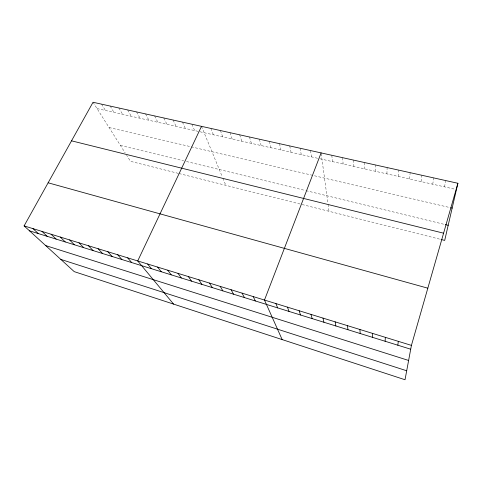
<?xml version="1.0" encoding="UTF-8"?>
<svg xmlns="http://www.w3.org/2000/svg" width="482" height="482" viewBox="0 0 482 482"><rect width="100%" height="100%" fill="white"/><g stroke="black" fill="none" stroke-linecap="round" stroke-linejoin="round"><path stroke-width="0.36" stroke-dasharray="2.41 1.81" d="M375.785 171.375L375.809 165.049M386.913 173.882L387.13 167.561M398.174 176.418L398.584 170.104M409.561 178.985L410.17 172.677M421.081 181.575L421.889 175.279M432.734 184.202L433.752 177.918M444.524 186.859L445.754 180.581M97.039 108.583L319.186 158.626M319.879 158.783L455.044 189.227M109.059 127.525L450.043 207.609M120.404 145.401L183.678 160.831M186.48 161.512L305.227 190.462M305.937 190.637L444.615 224.443M178.322 173.375L130.52 161.343L126.633 155.228M179.045 173.556L300.762 204.187M302.112 204.531L440.331 239.313M93.032 102.262L125.2 152.963M101.563 104.16L105.474 110.48M110.185 106.07L113.987 112.402M118.891 108.004L122.591 114.336M127.694 109.962L131.279 116.295M136.581 111.932L140.057 118.271M145.564 113.927L148.926 120.271M154.644 115.945L157.885 122.289M163.82 117.982L166.941 124.326M173.086 120.036L176.093 126.392M182.455 122.121L185.335 128.471M191.926 124.223L194.68 130.574M201.5 126.344L222.341 176.918M222.883 178.238L225.805 185.323M210.893 128.435L213.381 134.791M220.382 130.538L222.738 136.9M229.968 132.671L232.191 139.027M239.662 134.821L241.747 141.178M249.459 136.996L251.405 143.353M259.364 139.196L261.16 145.552M269.372 141.419L271.023 147.775M279.494 143.666L280.994 150.023M289.724 145.938L291.068 152.288M300.069 148.233L301.256 154.583M310.529 150.559L311.553 156.903M321.199 153.607L327.971 203.699M328.061 204.338L329.001 211.297M331.803 155.276L332.49 161.621M342.618 157.68L343.136 164.019M353.559 160.108L353.896 166.441M364.621 162.567L364.778 168.893"/><path stroke-width="0.72" d="M385.124 341.262L385.335 337.334M397.837 345.208L398.295 341.328M457.9 183.274L411.423 345.383L405.025 379.738L74.228 271.637L24.1 225.895L93.032 102.262L457.9 183.274L444.687 240.41L441.054 239.494M321.108 152.902L264.485 300.051L282.163 339.587M201.5 126.344L137.713 260.943L173.604 304.112M450.748 207.778L452.158 208.11M445.326 224.618L448.182 225.311M71.529 140.828L443.591 233.192M48.128 182.798L427.823 288.182M24.1 225.895L411.423 345.383M29.516 230.836L410.712 349.209M45.676 245.585L408.616 360.458M60.81 259.394L406.694 370.772M32.993 228.637L38.301 233.565M41.982 231.408L47.176 236.319M51.074 234.216L56.153 239.108M60.268 237.048L65.233 241.928M69.565 239.916L74.409 244.778M78.97 242.82L83.687 247.658M88.477 245.754L93.074 250.574M98.099 248.724L102.564 253.52M107.829 251.725L112.161 256.502M117.674 254.761L121.874 259.515M127.64 257.834L131.694 262.563M147.613 263.997L151.384 268.679M157.62 267.082L161.247 271.74M167.748 270.209L171.224 274.842M177.997 273.366L181.316 277.975M188.36 276.566L191.523 281.145M198.849 279.801L201.85 284.35M209.465 283.079L212.297 287.597M220.202 286.392L222.871 290.875M231.077 289.742L233.565 294.201M242.078 293.14L244.392 297.563M253.213 296.575L255.346 300.961M275.897 303.57L277.656 307.89M287.453 307.136L289.013 311.414M299.153 310.745L300.509 314.987M310.998 314.403L312.149 318.602M322.994 318.102L323.934 322.259M335.147 321.849L335.864 325.965M347.45 325.645L347.944 329.718M359.915 329.489L360.181 333.514M372.544 333.387L372.574 337.364"/></g></svg>
